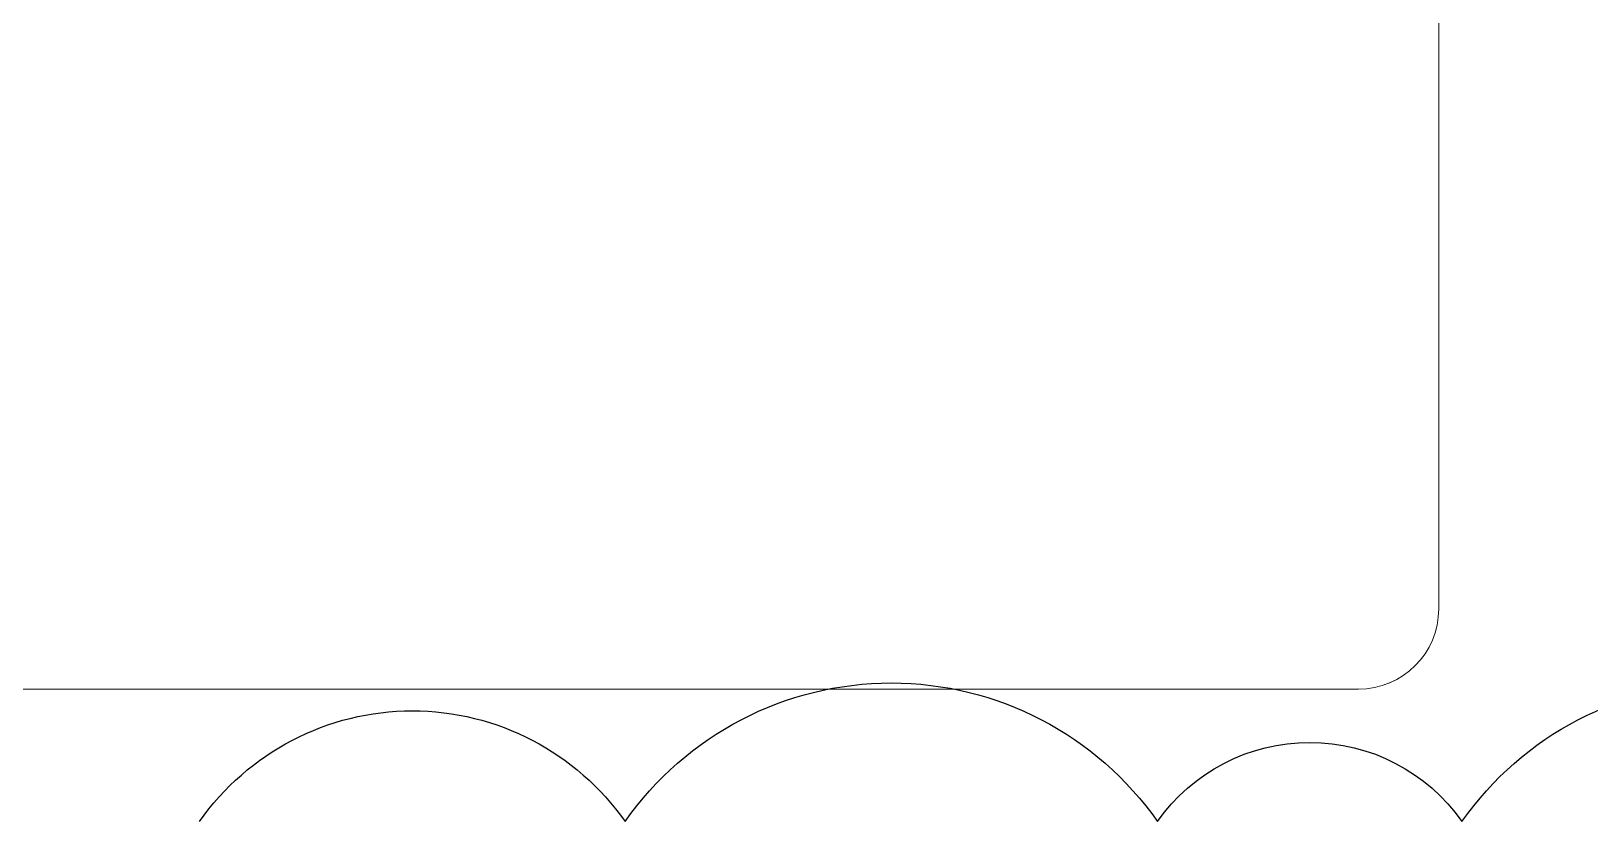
# Model space of a CAD drawing. Header units: metres. Extents: x -232 to 581, y 30 to 789.
# Drawn here: x 227.662 to 228.438, y 673.731 to 674.124 of the extents above; entities that cross this region are included whole.
import ezdxf

# ---------------------------------------------------------------- set-up
doc = ezdxf.new("R2010")
doc.units = ezdxf.units.M
doc.layers.add('A-WALL', color=250, linetype='Continuous', lineweight=20)
doc.layers.add('baños', color=140, linetype='Continuous', lineweight=0)
doc.styles.get("Standard").update_dxf_attribs({"font": 'arial.ttf'})

# ---------------------------------------------------------------- blocks, each defined once
blk = doc.blocks.new('21.11.2025 LN09 2DO NIVEL')
at = {"layer": 'A-WALL', "color": 18, "true_color": 0x000000}
for p, q in [((267.02851, 157.61143), (267.02851, 156.49143)), ((266.98851, 156.45143), (263.71851, 156.45143))]:
    blk.add_line(p, q, dxfattribs=at)
blk.add_arc((266.98851, 156.49143), 0.04, 270, 360, dxfattribs=at)
at = {"layer": 'baños', "color": 18, "linetype": 'Continuous', "true_color": 0x000000, "flags": 8}
for tag, p in [('MODELNUMBER', (265.51387, 159.78254, 0)), ('TRADENAME', (265.51387, 159.7825, 0)), ('MATERIAL', (265.51387, 159.78242, 0)), ('PRODUCT', (265.51387, 159.78246, 0)), ('MODELNUMBER', (266.68861, 159.78254, 0)), ('TRADENAME', (266.68861, 159.7825, 0)), ('PRODUCT', (266.68861, 159.78246, 0)), ('MATERIAL', (266.68861, 159.78242, 0))]:
    blk.add_attdef(tag, p, '', height=0.0000254, rotation=180.00008, dxfattribs=at)
blk = doc.blocks.new('20.03.2026 LN 09 SEGUNDO NIVEL ARQ')
at = {"layer": 'A-WALL', "color": 5}
for p, q in [((85.29593, -45.08863), (85.29593, -46.20863)), ((85.25593, -46.24863), (81.98593, -46.24863))]:
    blk.add_line(p, q, dxfattribs=at)
blk.add_arc((85.25593, -46.20863), 0.04, 270, 360, dxfattribs=at)
at = {"layer": 'baños', "color": 5, "linetype": 'Continuous', "flags": 8}
for tag, p in [('MODELNUMBER', (83.78129, -42.91752, 0)), ('TRADENAME', (83.78129, -42.91756, 0)), ('PRODUCT', (83.78129, -42.9176, 0)), ('MATERIAL', (83.78129, -42.91764, 0)), ('MODELNUMBER', (84.95603, -42.91752, 0)), ('TRADENAME', (84.95603, -42.91756, 0)), ('MATERIAL', (84.95603, -42.91764, 0)), ('PRODUCT', (84.95603, -42.9176, 0))]:
    blk.add_attdef(tag, p, '', height=0.0000254, rotation=180.00008, dxfattribs=at)
at = {"layer": 'baños', "color": 5, "linetype": 'Continuous'}
for tag, p, rotation in [('MODELNUMBER', (85.8912, -56.99337), 180.00008), ('TRADENAME', (85.89116, -56.99332), 180.00008), ('MATERIAL', (85.89139, -56.99324), 180.00008), ('PRODUCT', (85.89139, -56.99328), 180.00008), ('MODELNUMBER', (86.60077, -56.99337), 179.99992), ('TRADENAME', (86.60077, -56.99332), 179.99992), ('MATERIAL', (86.60077, -56.99324), 179.99992), ('PRODUCT', (86.60077, -56.99328), 179.99992)]:
    blk.add_attdef(tag, p, '', height=0.0000254, rotation=rotation, dxfattribs=at)

msp = doc.modelspace()

# ---------------------------------------------------------------- linework, layer by layer
at = {"color": 6}
msp.add_lwpolyline([(227.74573, 673.73054, -0.520567), (227.9576, 673.73054, -0.520567), (228.22269, 673.73054, -0.520567), (228.37425, 673.73054, -0.520567), (228.63909, 673.73054, -0.520567), (228.77924, 673.73054, -0.520567), (228.91497, 673.73054, -0.520567), (229.06548, 673.73054, -0.520567), (229.30217, 673.73054, -0.520567), (229.48345, 673.73054, -0.520567), (229.63748, 673.73054, -0.520567)], format="xyb", dxfattribs=at)

# ---------------------------------------------------------------- block references
at = {"color": 1}
for name, p in [('20.03.2026 LN 09 SEGUNDO NIVEL ARQ', (143.06677, 720.04507)), ('21.11.2025 LN09 2DO NIVEL', (-38.66582, 517.34501))]:
    msp.add_blockref(name, p, dxfattribs=at)

doc.saveas('drawing.dxf')
